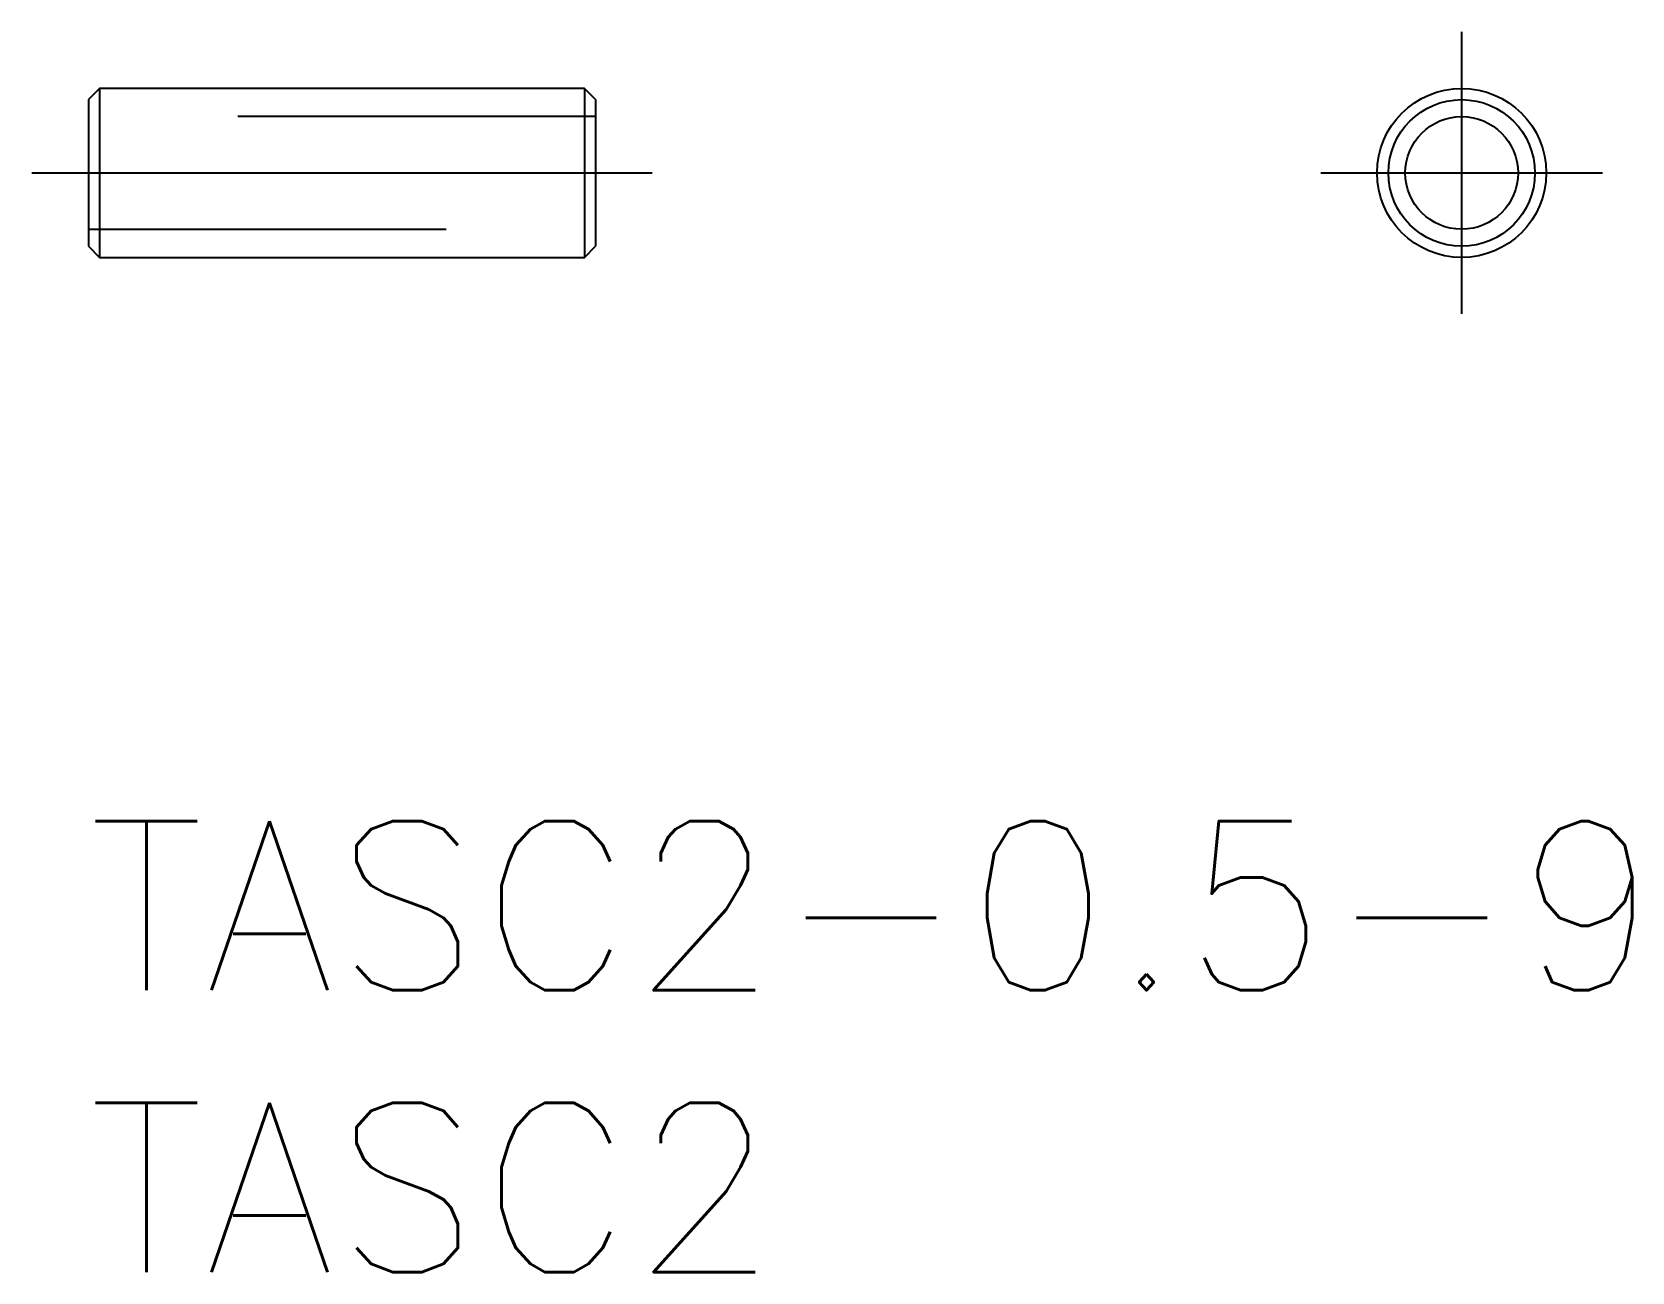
# Model space of a CAD drawing. Extents: x -1 to 27.4, y -8 to 14.
import ezdxf

# ---------------------------------------------------------------- set-up
doc = ezdxf.new("R2010")
doc.units = 0
doc.header["$LTSCALE"] = 0.5
doc.linetypes.add('CENTER', pattern=[50.8, 31.75, -6.35, 6.35, -6.35])
doc.linetypes.add('DASHED', pattern=[19.05, 12.7, -6.35])
for name, color, linetype in [('MSM_CENTER', 1, 'CENTER'), ('MSM_CONTINUOUS', 7, 'CONTINUOUS'), ('MSM_DASHED', 4, 'DASHED'), ('MSM_PART_NUMBER', 7, 'CONTINUOUS')]:
    doc.layers.add(name, color=color, linetype=linetype)
doc.styles.get("Standard").update_dxf_attribs({"font": 'txt.shx', "height": 1, "bigfont": 'bigfont.shx'})

# ---------------------------------------------------------------- blocks, each defined once
blk = doc.blocks.new('*U12')
at = {"layer": 'MSM_PART_NUMBER'}
blk.add_text('TASC2-0.5-9', height=3, dxfattribs=at).set_placement((0, -3))
blk = doc.blocks.new('*U13')
at = {"layer": 'MSM_PART_NUMBER'}
blk.add_text('TASC2', height=3, dxfattribs=at).set_placement((0, -8))

msp = doc.modelspace()

# ---------------------------------------------------------------- linework, layer by layer
at = {"layer": 'MSM_CENTER'}
for p, q in [((24.364, 9), (24.364, 14)), ((-1, 11.5), (10, 11.5)), ((21.864, 11.5), (26.864, 11.5))]:
    msp.add_line(p, q, dxfattribs=at)
at = {"layer": 'MSM_CONTINUOUS'}
for p, q in [((0.2, 13), (0, 12.8)), ((0, 12.8), (0, 10.2)), ((8.8, 13), (0.2, 13)), ((0.2, 13), (0.2, 10)), ((9, 12.8), (8.8, 13)), ((8.8, 13), (8.8, 10)), ((9, 12.8), (9, 10.2)), ((0, 10.2), (0.2, 10)), ((0.2, 10), (8.8, 10)), ((8.8, 10), (9, 10.2))]:
    msp.add_line(p, q, dxfattribs=at)
for radius in [1.5, 1.3, 1]:
    msp.add_circle((24.364, 11.5), radius, dxfattribs=at)
at = {"layer": 'MSM_DASHED'}
for p, q in [((9, 12.5), (0, 12.5)), ((0, 10.5), (9, 10.5))]:
    msp.add_line(p, q, dxfattribs=at)

# ---------------------------------------------------------------- block references
at = {"layer": 'MSM_CONTINUOUS'}
for name in ['*U12', '*U13']:
    msp.add_blockref(name, (0, 0), dxfattribs=at)

doc.saveas('drawing.dxf')
